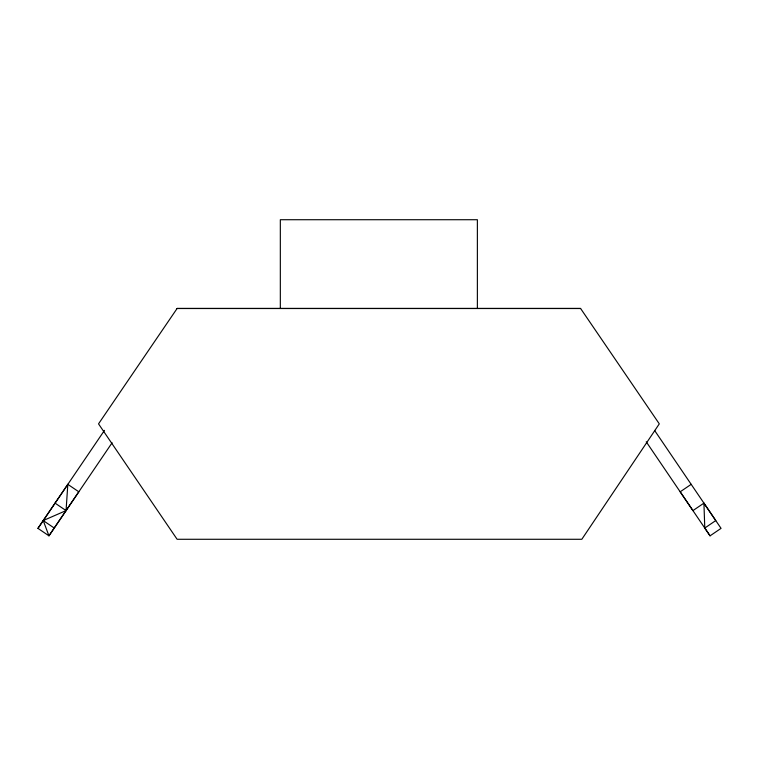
<?xml version="1.0" encoding="UTF-8"?>
<svg xmlns="http://www.w3.org/2000/svg" width="759" height="759" viewBox="0 0 759 759"><rect width="100%" height="100%" fill="white"/><g stroke="black" fill="none" stroke-linecap="round" stroke-linejoin="round"><path stroke-width="1.14" d="M112.104 442.772L66.061 510.598L43.216 520.57L48.956 535.835L66.061 510.598L67.817 484.346L78.813 491.804L48.956 535.835L37.95 528.359L67.817 484.346M177.113 308.477L98.528 423.864L177.113 539.279L581.821 539.279L659.296 423.864L580.588 308.477L177.113 308.477L580.588 308.477M37.95 528.359L104.476 430.372M710.063 535.835L704.779 528.046L715.765 520.57L703.925 503.141L692.929 510.598L680.187 491.804L691.183 484.346L721.05 528.359L710.063 535.835L646.232 441.795M55.075 503.141L66.061 510.598M43.216 520.57L54.24 528.046M654.581 430.429L691.183 484.346M703.925 503.141L704.779 528.046M477.373 308.353L477.373 219.721L280.327 219.721L280.327 308.353"/></g></svg>
